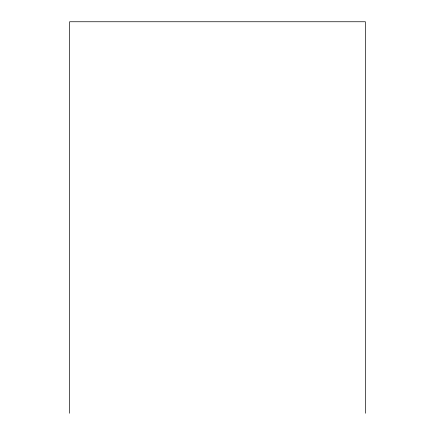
<?xml version="1.0" encoding="UTF-8"?>
<svg xmlns="http://www.w3.org/2000/svg" width="435" height="435" viewBox="0 0 435 435"><rect width="100%" height="100%" fill="white"/><g stroke="black" fill="none" stroke-linecap="round" stroke-linejoin="round"><path stroke-width="0.65" d="M365.395 413.25L365.395 21.75L69.605 21.75L69.605 413.25"/></g></svg>
